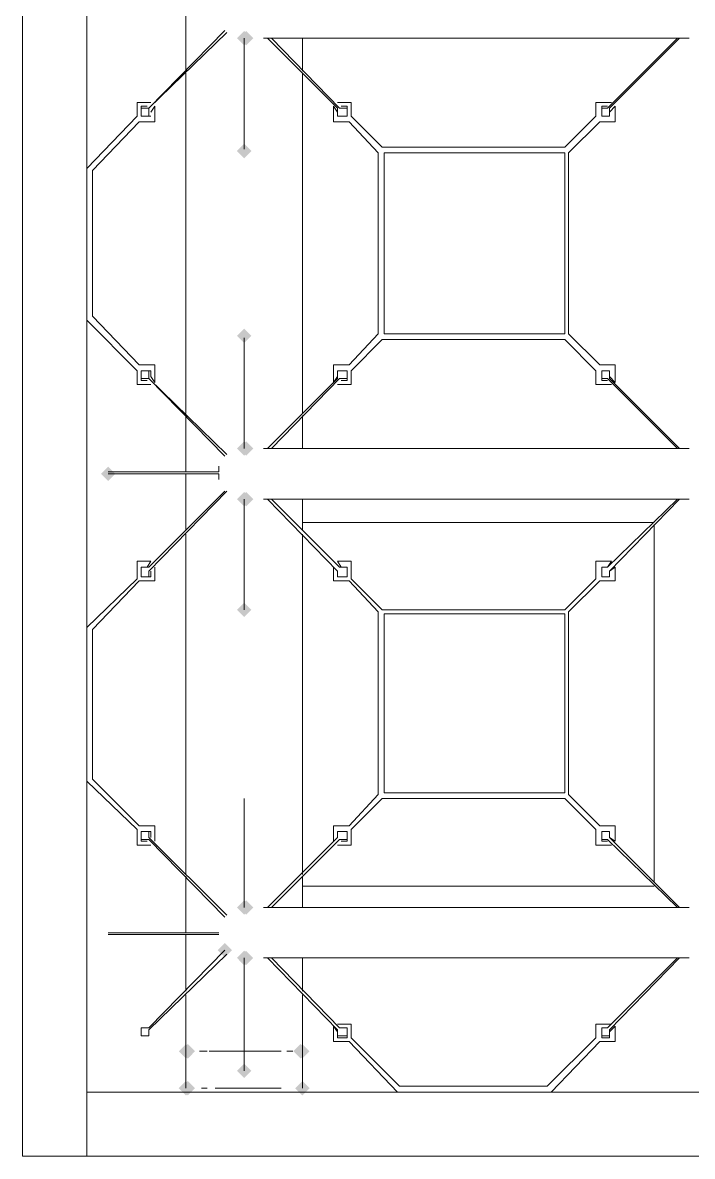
# Model space of a CAD drawing. Header units: millimetres. Extents: x -4415 to 173792, y -78716 to 47289.
# Drawn here: x 43802 to 44172, y -5482 to -4857 of the extents above; entities that cross this region are included whole.
import ezdxf

# ---------------------------------------------------------------- set-up
doc = ezdxf.new("R2010")
doc.units = ezdxf.units.MM

msp = doc.modelspace()

# ---------------------------------------------------------------- hatches: boundary and pattern name
h = msp.add_hatch(color=0)
h.dxf.hatch_style = 2
h.paths.add_polyline_path([(43924.35, -4869.14), (43920.38, -4865.17), (43924.35, -4861.2), (43928.32, -4865.17)])
h = msp.add_hatch(color=0)
h.dxf.hatch_style = 2
h.paths.add_polyline_path([(43925.42, -4869.14), (43921.45, -4865.17), (43925.42, -4861.2), (43929.39, -4865.17)])
h = msp.add_hatch(color=0)
h.dxf.hatch_style = 2
h.paths.add_polyline_path([(43924.35, -4931.4), (43920.38, -4927.43), (43924.35, -4923.46), (43928.32, -4927.43)])
h = msp.add_hatch(color=0)
h.dxf.hatch_style = 2
h.paths.add_polyline_path([(43924.35, -5033.39), (43920.38, -5029.41), (43924.35, -5025.44), (43928.32, -5029.41)])
h = msp.add_hatch(color=0)
h.dxf.hatch_style = 2
h.paths.add_polyline_path([(43924.35, -5095.65), (43920.38, -5091.68), (43924.35, -5087.71), (43928.32, -5091.68)])
h = msp.add_hatch(color=0)
h.dxf.hatch_style = 2
h.paths.add_polyline_path([(43925.42, -5095.65), (43921.45, -5091.68), (43925.42, -5087.71), (43929.39, -5091.68)])
h = msp.add_hatch(color=0)
h.dxf.hatch_style = 2
h.paths.add_polyline_path([(43849.2, -5109.61), (43845.23, -5105.63), (43849.2, -5101.66), (43853.18, -5105.63)])
h = msp.add_hatch(color=0)
h.dxf.hatch_style = 2
h.paths.add_polyline_path([(43924.35, -5123.56), (43920.38, -5119.59), (43924.35, -5115.62), (43928.32, -5119.59)])
h = msp.add_hatch(color=0)
h.dxf.hatch_style = 2
h.paths.add_polyline_path([(43925.42, -5123.56), (43921.45, -5119.59), (43925.42, -5115.62), (43929.39, -5119.59)])
h = msp.add_hatch(color=0)
h.dxf.hatch_style = 2
h.paths.add_polyline_path([(43924.35, -5184.75), (43920.38, -5180.78), (43924.35, -5176.81), (43928.32, -5180.78)])
h = msp.add_hatch(color=0)
h.dxf.hatch_style = 2
h.paths.add_polyline_path([(43924.35, -5184.75), (43920.38, -5180.78), (43924.35, -5176.81), (43928.32, -5180.78)])
h = msp.add_hatch(color=0)
h.dxf.hatch_style = 2
h.paths.add_polyline_path([(43924.35, -5184.75), (43920.38, -5180.78), (43924.35, -5176.81), (43928.32, -5180.78)])
h = msp.add_hatch(color=0)
h.dxf.hatch_style = 2
h.paths.add_polyline_path([(43924.35, -5348.99), (43920.38, -5345.02), (43924.35, -5341.05), (43928.32, -5345.02)])
h = msp.add_hatch(color=0)
h.dxf.hatch_style = 2
h.paths.add_polyline_path([(43925.42, -5348.99), (43921.45, -5345.02), (43925.42, -5341.05), (43929.39, -5345.02)])
h = msp.add_hatch(color=0)
h.dxf.hatch_style = 2
h.paths.add_polyline_path([(43913.61, -5372.61), (43909.64, -5368.64), (43913.61, -5364.67), (43917.59, -5368.64)])
h = msp.add_hatch(color=0)
h.dxf.hatch_style = 2
h.paths.add_polyline_path([(43924.35, -5376.91), (43920.38, -5372.93), (43924.35, -5368.96), (43928.32, -5372.93)])
h = msp.add_hatch(color=0)
h.dxf.hatch_style = 2
h.paths.add_polyline_path([(43925.42, -5376.91), (43921.45, -5372.93), (43925.42, -5368.96), (43929.39, -5372.93)])
h = msp.add_hatch(color=0)
h.dxf.hatch_style = 2
h.paths.add_polyline_path([(43892.14, -5428.43), (43888.17, -5424.46), (43892.14, -5420.49), (43896.12, -5424.46)])
h = msp.add_hatch(color=0)
h.dxf.hatch_style = 2
h.paths.add_polyline_path([(43892.14, -5428.43), (43888.17, -5424.46), (43892.14, -5420.49), (43896.12, -5424.46)])
h = msp.add_hatch(color=0)
h.dxf.hatch_style = 2
h.paths.add_polyline_path([(43893.22, -5428.43), (43889.24, -5424.46), (43893.22, -5420.49), (43897.19, -5424.46)])
h = msp.add_hatch(color=0)
h.dxf.hatch_style = 2
h.paths.add_polyline_path([(43955.48, -5428.43), (43951.51, -5424.46), (43955.48, -5420.49), (43959.45, -5424.46)])
h = msp.add_hatch(color=0)
h.dxf.hatch_style = 2
h.paths.add_polyline_path([(43956.55, -5428.43), (43952.58, -5424.46), (43956.55, -5420.49), (43960.52, -5424.46)])
h = msp.add_hatch(color=0)
h.dxf.hatch_style = 2
h.paths.add_polyline_path([(43956.55, -5428.43), (43952.58, -5424.46), (43956.55, -5420.49), (43960.52, -5424.46)])
h = msp.add_hatch(color=0)
h.dxf.hatch_style = 2
h.paths.add_polyline_path([(43924.35, -5439.17), (43920.38, -5435.2), (43924.35, -5431.22), (43928.32, -5435.2)])
h = msp.add_hatch(color=0)
h.dxf.hatch_style = 2
h.paths.add_polyline_path([(43892.14, -5448.83), (43888.17, -5444.86), (43892.14, -5440.89), (43896.12, -5444.86)])
h = msp.add_hatch(color=0)
h.dxf.hatch_style = 2
h.paths.add_polyline_path([(43893.22, -5448.83), (43889.24, -5444.86), (43893.22, -5440.89), (43897.19, -5444.86)])
h = msp.add_hatch(color=0)
h.dxf.hatch_style = 2
h.paths.add_polyline_path([(43956.55, -5448.83), (43952.58, -5444.86), (43956.55, -5440.89), (43960.52, -5444.86)])

# ---------------------------------------------------------------- linework, layer by layer
at = {"color": 0, "lineweight": 0}
for points in [[(43801.97, -5482.43), (43801.97, -3966.65)], [(43837.39, -5482.43), (43837.39, -3966.65)], [(43892.14, -4883.42), (43892.14, -4852.29)], [(43871.75, -4903.82), (43913.61, -4860.88)], [(43914.69, -4861.95), (43871.75, -4903.82)], [(43924.35, -4926.36), (43924.35, -4865.17)], [(43924.35, -4865.17), (43924.35, -4926.36)], [(43938.3, -4865.17), (43935.08, -4865.17)], [(43975.88, -4903.82), (43937.23, -4865.17)], [(43941.52, -4865.17), (43938.3, -4865.17)], [(43939.38, -4865.17), (43976.95, -4903.82)], [(43945.82, -4865.17), (43941.52, -4865.17)], [(43949.04, -4865.17), (43945.82, -4865.17)], [(43953.33, -4865.17), (43949.04, -4865.17)], [(43958.7, -4865.17), (43953.33, -4865.17)], [(43956.55, -4865.17), (43956.55, -4883.42)], [(43962.99, -4865.17), (43958.7, -4865.17)], [(43967.29, -4865.17), (43962.99, -4865.17)], [(43972.66, -4865.17), (43967.29, -4865.17)], [(43979.1, -4865.17), (43972.66, -4865.17)], [(43983.39, -4865.17), (43979.1, -4865.17)], [(43989.83, -4865.17), (43983.39, -4865.17)], [(43996.27, -4865.17), (43989.83, -4865.17)], [(44001.64, -4865.17), (43996.27, -4865.17)], [(44008.08, -4865.17), (44001.64, -4865.17)], [(44014.52, -4865.17), (44008.08, -4865.17)], [(44020.96, -4865.17), (44014.52, -4865.17)], [(44027.4, -4865.17), (44020.96, -4865.17)], [(44034.92, -4865.17), (44027.4, -4865.17)], [(44041.36, -4865.17), (44034.92, -4865.17)], [(44047.8, -4865.17), (44041.36, -4865.17)], [(44055.31, -4865.17), (44047.8, -4865.17)], [(44061.76, -4865.17), (44055.31, -4865.17)], [(44068.2, -4865.17), (44061.76, -4865.17)], [(44074.64, -4865.17), (44068.2, -4865.17)], [(44081.08, -4865.17), (44074.64, -4865.17)], [(44087.52, -4865.17), (44081.08, -4865.17)], [(44093.96, -4865.17), (44087.52, -4865.17)], [(44100.4, -4865.17), (44093.96, -4865.17)], [(44106.84, -4865.17), (44100.4, -4865.17)], [(44113.28, -4865.17), (44106.84, -4865.17)], [(44118.65, -4865.17), (44113.28, -4865.17)], [(44125.09, -4865.17), (44118.65, -4865.17)], [(44129.39, -4865.17), (44125.09, -4865.17)], [(44125.09, -4903.82), (44163.74, -4865.17)], [(44164.81, -4865.17), (44126.17, -4903.82)], [(44134.75, -4865.17), (44129.39, -4865.17)], [(44140.12, -4865.17), (44134.75, -4865.17)], [(44145.49, -4865.17), (44140.12, -4865.17)], [(44149.78, -4865.17), (44145.49, -4865.17)], [(44153, -4865.17), (44149.78, -4865.17)], [(44157.3, -4865.17), (44153, -4865.17)], [(44160.52, -4865.17), (44157.3, -4865.17)], [(44163.74, -4865.17), (44160.52, -4865.17)], [(44166.96, -4865.17), (44163.74, -4865.17)], [(44170.18, -4865.17), (44166.96, -4865.17)], [(43892.14, -5072.35), (43892.14, -4884.49)], [(43956.55, -4884.49), (43956.55, -5072.35)], [(43872.82, -4900.6), (43865.31, -4900.6)], [(43865.31, -4900.6), (43865.31, -4908.11)], [(43867.45, -4908.11), (43867.45, -4902.74)], [(43867.45, -4902.74), (43870.67, -4902.74)], [(43867.45, -4903.82), (43871.75, -4903.82)], [(43867.45, -4908.11), (43867.45, -4903.82)], [(43871.75, -4903.82), (43871.75, -4908.11)], [(43874.97, -4902.74), (43872.82, -4905.96)], [(43874.97, -4911.33), (43874.97, -4902.74)], [(43973.73, -4902.74), (43975.88, -4905.96)], [(43973.73, -4911.33), (43973.73, -4902.74)], [(43975.88, -4900.6), (43983.39, -4900.6)], [(43975.88, -4908.11), (43975.88, -4903.82)], [(43976.95, -4903.82), (43981.24, -4903.82)], [(43981.24, -4902.74), (43978.02, -4902.74)], [(43981.24, -4908.11), (43981.24, -4902.74)], [(43981.24, -4903.82), (43981.24, -4908.11)], [(43983.39, -4900.6), (43983.39, -4908.11)], [(44118.65, -4900.6), (44127.24, -4900.6)], [(44118.65, -4908.11), (44118.65, -4900.6)], [(44121.87, -4902.74), (44121.87, -4908.11)], [(44125.09, -4902.74), (44121.87, -4902.74)], [(44121.87, -4903.82), (44125.09, -4903.82)], [(44121.87, -4908.11), (44121.87, -4903.82)], [(44126.17, -4905.96), (44129.39, -4902.74)], [(44126.17, -4903.82), (44126.17, -4908.11)], [(44129.39, -4902.74), (44129.39, -4911.33)], [(43865.31, -4908.11), (43837.39, -4937.09)], [(43840.62, -4938.17), (43866.38, -4911.33)], [(43866.38, -4911.33), (43874.97, -4911.33)], [(43872.82, -4908.11), (43867.45, -4908.11)], [(43871.75, -4908.11), (43867.45, -4908.11)], [(43982.32, -4911.33), (43973.73, -4911.33)], [(43975.88, -4908.11), (43981.24, -4908.11)], [(43981.24, -4908.11), (43975.88, -4908.11)], [(43998.42, -4928.51), (43982.32, -4911.33)], [(43983.39, -4908.11), (44000.57, -4925.29)], [(44101.48, -4925.29), (44118.65, -4908.11)], [(44120.8, -4911.33), (44103.62, -4928.51)], [(44129.39, -4911.33), (44120.8, -4911.33)], [(44121.87, -4908.11), (44126.17, -4908.11)], [(44126.17, -4908.11), (44121.87, -4908.11)], [(44000.57, -4925.29), (44101.48, -4925.29)], [(43998.42, -5028.34), (43998.42, -4928.51)], [(44001.64, -5028.34), (44001.64, -4928.51)], [(44001.64, -4928.51), (44101.48, -4928.51)], [(44101.48, -4928.51), (44101.48, -5028.34)], [(44103.62, -4928.51), (44103.62, -5028.34)], [(43837.39, -4937.09), (43837.39, -5020.83)], [(43840.62, -5018.68), (43840.62, -4938.17)], [(43866.38, -5045.52), (43840.62, -5018.68)], [(43837.39, -5020.83), (43865.31, -5048.74)], [(43924.35, -5030.49), (43924.35, -5091.68)], [(43924.35, -5091.68), (43924.35, -5030.49)], [(43982.32, -5045.52), (43998.42, -5028.34)], [(44000.57, -5031.56), (43983.39, -5048.74)], [(44101.48, -5031.56), (44000.57, -5031.56)], [(44101.48, -5028.34), (44001.64, -5028.34)], [(44118.65, -5048.74), (44101.48, -5031.56)], [(44103.62, -5028.34), (44120.8, -5045.52)], [(43865.31, -5048.74), (43865.31, -5056.25)], [(43874.97, -5045.52), (43866.38, -5045.52)], [(43867.45, -5054.11), (43867.45, -5048.74)], [(43867.45, -5048.74), (43872.82, -5048.74)], [(43867.45, -5048.74), (43871.75, -5048.74)], [(43867.45, -5053.03), (43867.45, -5048.74)], [(43871.75, -5048.74), (43871.75, -5053.03)], [(43872.82, -5048.74), (43872.82, -5051.96)], [(43874.97, -5055.18), (43874.97, -5045.52)], [(43973.73, -5045.52), (43982.32, -5045.52)], [(43973.73, -5055.18), (43973.73, -5045.52)], [(43975.88, -5048.74), (43975.88, -5051.96)], [(43981.24, -5048.74), (43975.88, -5048.74)], [(43975.88, -5048.74), (43981.24, -5048.74)], [(43975.88, -5053.03), (43975.88, -5048.74)], [(43981.24, -5054.11), (43981.24, -5048.74)], [(43981.24, -5048.74), (43981.24, -5053.03)], [(43983.39, -5048.74), (43983.39, -5056.25)], [(44118.65, -5056.25), (44118.65, -5048.74)], [(44120.8, -5045.52), (44129.39, -5045.52)], [(44121.87, -5048.74), (44121.87, -5054.11)], [(44126.17, -5048.74), (44121.87, -5048.74)], [(44121.87, -5048.74), (44126.17, -5048.74)], [(44121.87, -5053.03), (44121.87, -5048.74)], [(44126.17, -5051.96), (44126.17, -5048.74)], [(44126.17, -5048.74), (44126.17, -5053.03)], [(44129.39, -5045.52), (44129.39, -5055.18)], [(43865.31, -5056.25), (43872.82, -5056.25)], [(43871.75, -5053.03), (43867.45, -5053.03)], [(43870.67, -5054.11), (43867.45, -5054.11)], [(43871.75, -5053.03), (43914.69, -5094.9)], [(43913.61, -5095.97), (43871.75, -5053.03)], [(43872.82, -5051.96), (43874.97, -5055.18)], [(43937.23, -5091.68), (43975.88, -5053.03)], [(43976.95, -5053.03), (43939.38, -5091.68)], [(43975.88, -5051.96), (43973.73, -5055.18)], [(43983.39, -5056.25), (43975.88, -5056.25)], [(43981.24, -5053.03), (43976.95, -5053.03)], [(43978.02, -5054.11), (43981.24, -5054.11)], [(44127.24, -5056.25), (44118.65, -5056.25)], [(44125.09, -5053.03), (44121.87, -5053.03)], [(44121.87, -5054.11), (44125.09, -5054.11)], [(44163.74, -5091.68), (44125.09, -5053.03)], [(44129.39, -5055.18), (44126.17, -5051.96)], [(44126.17, -5053.03), (44164.81, -5091.68)], [(43892.14, -5104.56), (43892.14, -5073.43)], [(43956.55, -5073.43), (43956.55, -5091.68)], [(43935.08, -5091.68), (43938.3, -5091.68)], [(43938.3, -5091.68), (43941.52, -5091.68)], [(43941.52, -5091.68), (43945.82, -5091.68)], [(43945.82, -5091.68), (43949.04, -5091.68)], [(43949.04, -5091.68), (43953.33, -5091.68)], [(43953.33, -5091.68), (43958.7, -5091.68)], [(43958.7, -5091.68), (43962.99, -5091.68)], [(43962.99, -5091.68), (43967.29, -5091.68)], [(43967.29, -5091.68), (43972.66, -5091.68)], [(43972.66, -5091.68), (43979.1, -5091.68)], [(43979.1, -5091.68), (43983.39, -5091.68)], [(43983.39, -5091.68), (43989.83, -5091.68)], [(43989.83, -5091.68), (43996.27, -5091.68)], [(43996.27, -5091.68), (44001.64, -5091.68)], [(44001.64, -5091.68), (44008.08, -5091.68)], [(44008.08, -5091.68), (44014.52, -5091.68)], [(44014.52, -5091.68), (44020.96, -5091.68)], [(44020.96, -5091.68), (44027.4, -5091.68)], [(44027.4, -5091.68), (44034.92, -5091.68)], [(44034.92, -5091.68), (44041.36, -5091.68)], [(44041.36, -5091.68), (44047.8, -5091.68)], [(44047.8, -5091.68), (44055.31, -5091.68)], [(44055.31, -5091.68), (44061.76, -5091.68)], [(44061.76, -5091.68), (44068.2, -5091.68)], [(44068.2, -5091.68), (44074.64, -5091.68)], [(44074.64, -5091.68), (44081.08, -5091.68)], [(44081.08, -5091.68), (44087.52, -5091.68)], [(44087.52, -5091.68), (44093.96, -5091.68)], [(44093.96, -5091.68), (44100.4, -5091.68)], [(44100.4, -5091.68), (44106.84, -5091.68)], [(44106.84, -5091.68), (44113.28, -5091.68)], [(44113.28, -5091.68), (44118.65, -5091.68)], [(44118.65, -5091.68), (44125.09, -5091.68)], [(44125.09, -5091.68), (44129.39, -5091.68)], [(44129.39, -5091.68), (44134.75, -5091.68)], [(44134.75, -5091.68), (44140.12, -5091.68)], [(44140.12, -5091.68), (44145.49, -5091.68)], [(44145.49, -5091.68), (44149.78, -5091.68)], [(44149.78, -5091.68), (44153, -5091.68)], [(44153, -5091.68), (44157.3, -5091.68)], [(44157.3, -5091.68), (44160.52, -5091.68)], [(44160.52, -5091.68), (44163.74, -5091.68)], [(44163.74, -5091.68), (44166.96, -5091.68)], [(44166.96, -5091.68), (44170.18, -5091.68)], [(43849.2, -5104.56), (43910.39, -5104.56)], [(43910.39, -5105.63), (43849.2, -5105.63)], [(43892.14, -5136.76), (43892.14, -5105.63)], [(43910.39, -5104.56), (43910.39, -5101.34)], [(43910.39, -5108.85), (43910.39, -5105.63)], [(43871.75, -5157.16), (43913.61, -5115.29)], [(43914.69, -5115.29), (43871.75, -5159.31)], [(43924.35, -5180.78), (43924.35, -5119.59)], [(43924.35, -5119.59), (43924.35, -5180.78)], [(43938.3, -5119.59), (43935.08, -5119.59)], [(43975.88, -5159.31), (43937.23, -5119.59)], [(43941.52, -5119.59), (43938.3, -5119.59)], [(43939.38, -5119.59), (43976.95, -5157.16)], [(43945.82, -5119.59), (43941.52, -5119.59)], [(43949.04, -5119.59), (43945.82, -5119.59)], [(43953.33, -5119.59), (43949.04, -5119.59)], [(43958.7, -5119.59), (43953.33, -5119.59)], [(43956.55, -5119.59), (43956.55, -5136.76)], [(43962.99, -5119.59), (43958.7, -5119.59)], [(43967.29, -5119.59), (43962.99, -5119.59)], [(43972.66, -5119.59), (43967.29, -5119.59)], [(43979.1, -5119.59), (43972.66, -5119.59)], [(43983.39, -5119.59), (43979.1, -5119.59)], [(43989.83, -5119.59), (43983.39, -5119.59)], [(43996.27, -5119.59), (43989.83, -5119.59)], [(44001.64, -5119.59), (43996.27, -5119.59)], [(44008.08, -5119.59), (44001.64, -5119.59)], [(44014.52, -5119.59), (44008.08, -5119.59)], [(44020.96, -5119.59), (44014.52, -5119.59)], [(44027.4, -5119.59), (44020.96, -5119.59)], [(44034.92, -5119.59), (44027.4, -5119.59)], [(44041.36, -5119.59), (44034.92, -5119.59)], [(44047.8, -5119.59), (44041.36, -5119.59)], [(44055.31, -5119.59), (44047.8, -5119.59)], [(44061.76, -5119.59), (44055.31, -5119.59)], [(44068.2, -5119.59), (44061.76, -5119.59)], [(44074.64, -5119.59), (44068.2, -5119.59)], [(44081.08, -5119.59), (44074.64, -5119.59)], [(44087.52, -5119.59), (44081.08, -5119.59)], [(44093.96, -5119.59), (44087.52, -5119.59)], [(44100.4, -5119.59), (44093.96, -5119.59)], [(44106.84, -5119.59), (44100.4, -5119.59)], [(44113.28, -5119.59), (44106.84, -5119.59)], [(44118.65, -5119.59), (44113.28, -5119.59)], [(44125.09, -5119.59), (44118.65, -5119.59)], [(44129.39, -5119.59), (44125.09, -5119.59)], [(44125.09, -5157.16), (44163.74, -5119.59)], [(44164.81, -5119.59), (44126.17, -5159.31)], [(44134.75, -5119.59), (44129.39, -5119.59)], [(44140.12, -5119.59), (44134.75, -5119.59)], [(44145.49, -5119.59), (44140.12, -5119.59)], [(44149.78, -5119.59), (44145.49, -5119.59)], [(44153, -5119.59), (44149.78, -5119.59)], [(44157.3, -5119.59), (44153, -5119.59)], [(44160.52, -5119.59), (44157.3, -5119.59)], [(44163.74, -5119.59), (44160.52, -5119.59)], [(44166.96, -5119.59), (44163.74, -5119.59)], [(44170.18, -5119.59), (44166.96, -5119.59)], [(43956.55, -5132.47), (44150.86, -5132.47)], [(44150.86, -5133.54), (44150.86, -5331.07)], [(43892.14, -5326.77), (43892.14, -5138.91)], [(43956.55, -5138.91), (43956.55, -5326.77)], [(43872.82, -5153.94), (43865.31, -5153.94)], [(43865.31, -5153.94), (43865.31, -5163.6)], [(43870.67, -5157.16), (43872.82, -5153.94)], [(43975.88, -5153.94), (43983.39, -5153.94)], [(43978.02, -5157.16), (43975.88, -5153.94)], [(43983.39, -5153.94), (43983.39, -5163.6)], [(44118.65, -5153.94), (44127.24, -5153.94)], [(44118.65, -5163.6), (44118.65, -5153.94)], [(44127.24, -5153.94), (44125.09, -5157.16)], [(43867.45, -5162.53), (43867.45, -5157.16)], [(43867.45, -5157.16), (43870.67, -5157.16)], [(43867.45, -5157.16), (43871.75, -5157.16)], [(43867.45, -5162.53), (43867.45, -5157.16)], [(43872.82, -5162.53), (43867.45, -5162.53)], [(43871.75, -5162.53), (43867.45, -5162.53)], [(43871.75, -5159.31), (43871.75, -5162.53)], [(43872.82, -5159.31), (43872.82, -5162.53)], [(43874.97, -5164.68), (43874.97, -5157.16)], [(43973.73, -5164.68), (43973.73, -5157.16)], [(43975.88, -5159.31), (43975.88, -5162.53)], [(43975.88, -5162.53), (43975.88, -5159.31)], [(43975.88, -5162.53), (43981.24, -5162.53)], [(43981.24, -5162.53), (43975.88, -5162.53)], [(43976.95, -5157.16), (43981.24, -5157.16)], [(43981.24, -5157.16), (43978.02, -5157.16)], [(43981.24, -5162.53), (43981.24, -5157.16)], [(43981.24, -5157.16), (43981.24, -5162.53)], [(44121.87, -5157.16), (44121.87, -5162.53)], [(44125.09, -5157.16), (44121.87, -5157.16)], [(44121.87, -5157.16), (44125.09, -5157.16)], [(44121.87, -5162.53), (44121.87, -5157.16)], [(44121.87, -5162.53), (44126.17, -5162.53)], [(44126.17, -5162.53), (44121.87, -5162.53)], [(44126.17, -5159.31), (44129.39, -5157.16)], [(44126.17, -5162.53), (44126.17, -5159.31)], [(44126.17, -5159.31), (44126.17, -5162.53)], [(44129.39, -5157.16), (44129.39, -5164.68)], [(43865.31, -5163.6), (43837.39, -5190.44)], [(43840.62, -5191.51), (43866.38, -5164.68)], [(43866.38, -5164.68), (43874.97, -5164.68)], [(43982.32, -5164.68), (43973.73, -5164.68)], [(43998.42, -5181.85), (43982.32, -5164.68)], [(43983.39, -5163.6), (44000.57, -5180.78)], [(44101.48, -5180.78), (44118.65, -5163.6)], [(44120.8, -5164.68), (44103.62, -5181.85)], [(44129.39, -5164.68), (44120.8, -5164.68)], [(43998.42, -5282.76), (43998.42, -5181.85)], [(44000.57, -5180.78), (44101.48, -5180.78)], [(44103.62, -5181.85), (44103.62, -5282.76)], [(44001.64, -5281.69), (44001.64, -5182.92)], [(44001.64, -5182.92), (44101.48, -5182.92)], [(44101.48, -5182.92), (44101.48, -5281.69)], [(43837.39, -5190.44), (43837.39, -5275.25)], [(43840.62, -5274.17), (43840.62, -5191.51)], [(43837.39, -5275.25), (43865.31, -5302.08)], [(43866.38, -5299.94), (43840.62, -5274.17)], [(44101.48, -5281.69), (44001.64, -5281.69)], [(43924.35, -5284.91), (43924.35, -5345.02)], [(43924.35, -5345.02), (43924.35, -5284.91)], [(43982.32, -5299.94), (43998.42, -5282.76)], [(44000.57, -5284.91), (43983.39, -5302.08)], [(44101.48, -5284.91), (44000.57, -5284.91)], [(44118.65, -5302.08), (44101.48, -5284.91)], [(44103.62, -5282.76), (44120.8, -5299.94)], [(43874.97, -5299.94), (43866.38, -5299.94)], [(43874.97, -5308.52), (43874.97, -5299.94)], [(43973.73, -5299.94), (43982.32, -5299.94)], [(43973.73, -5308.52), (43973.73, -5299.94)], [(44120.8, -5299.94), (44129.39, -5299.94)], [(44129.39, -5299.94), (44129.39, -5308.52)], [(43865.31, -5302.08), (43865.31, -5310.67)], [(43867.45, -5308.52), (43867.45, -5303.16)], [(43867.45, -5303.16), (43872.82, -5303.16)], [(43867.45, -5303.16), (43871.75, -5303.16)], [(43867.45, -5307.45), (43867.45, -5303.16)], [(43871.75, -5303.16), (43871.75, -5306.38)], [(43871.75, -5306.38), (43914.69, -5349.32)], [(43872.82, -5303.16), (43872.82, -5306.38)], [(43937.23, -5345.02), (43975.88, -5306.38)], [(43975.88, -5303.16), (43975.88, -5306.38)], [(43981.24, -5303.16), (43975.88, -5303.16)], [(43975.88, -5303.16), (43981.24, -5303.16)], [(43975.88, -5306.38), (43975.88, -5303.16)], [(43981.24, -5308.52), (43981.24, -5303.16)], [(43981.24, -5303.16), (43981.24, -5307.45)], [(43983.39, -5302.08), (43983.39, -5310.67)], [(44118.65, -5310.67), (44118.65, -5302.08)], [(44121.87, -5303.16), (44121.87, -5308.52)], [(44126.17, -5303.16), (44121.87, -5303.16)], [(44121.87, -5303.16), (44126.17, -5303.16)], [(44121.87, -5307.45), (44121.87, -5303.16)], [(44126.17, -5306.38), (44126.17, -5303.16)], [(44126.17, -5303.16), (44126.17, -5306.38)], [(44129.39, -5308.52), (44126.17, -5306.38)], [(44126.17, -5306.38), (44164.81, -5345.02)], [(43865.31, -5310.67), (43872.82, -5310.67)], [(43871.75, -5307.45), (43867.45, -5307.45)], [(43870.67, -5308.52), (43867.45, -5308.52)], [(43913.61, -5350.39), (43871.75, -5307.45)], [(43976.95, -5307.45), (43939.38, -5345.02)], [(43983.39, -5310.67), (43975.88, -5310.67)], [(43981.24, -5307.45), (43976.95, -5307.45)], [(43978.02, -5308.52), (43981.24, -5308.52)], [(44127.24, -5310.67), (44118.65, -5310.67)], [(44125.09, -5307.45), (44121.87, -5307.45)], [(44121.87, -5308.52), (44125.09, -5308.52)], [(44163.74, -5345.02), (44125.09, -5307.45)], [(43892.14, -5358.98), (43892.14, -5327.85)], [(43956.55, -5327.85), (43956.55, -5345.02)], [(44150.86, -5333.21), (43956.55, -5333.21)], [(43935.08, -5345.02), (43938.3, -5345.02)], [(43938.3, -5345.02), (43941.52, -5345.02)], [(43941.52, -5345.02), (43945.82, -5345.02)], [(43945.82, -5345.02), (43949.04, -5345.02)], [(43949.04, -5345.02), (43953.33, -5345.02)], [(43953.33, -5345.02), (43958.7, -5345.02)], [(43958.7, -5345.02), (43962.99, -5345.02)], [(43962.99, -5345.02), (43967.29, -5345.02)], [(43967.29, -5345.02), (43972.66, -5345.02)], [(43972.66, -5345.02), (43979.1, -5345.02)], [(43979.1, -5345.02), (43983.39, -5345.02)], [(43983.39, -5345.02), (43989.83, -5345.02)], [(43989.83, -5345.02), (43996.27, -5345.02)], [(43996.27, -5345.02), (44001.64, -5345.02)], [(44001.64, -5345.02), (44008.08, -5345.02)], [(44008.08, -5345.02), (44014.52, -5345.02)], [(44014.52, -5345.02), (44020.96, -5345.02)], [(44020.96, -5345.02), (44027.4, -5345.02)], [(44027.4, -5345.02), (44034.92, -5345.02)], [(44034.92, -5345.02), (44041.36, -5345.02)], [(44041.36, -5345.02), (44047.8, -5345.02)], [(44047.8, -5345.02), (44055.31, -5345.02)], [(44055.31, -5345.02), (44061.76, -5345.02)], [(44061.76, -5345.02), (44068.2, -5345.02)], [(44068.2, -5345.02), (44074.64, -5345.02)], [(44074.64, -5345.02), (44081.08, -5345.02)], [(44081.08, -5345.02), (44087.52, -5345.02)], [(44087.52, -5345.02), (44093.96, -5345.02)], [(44093.96, -5345.02), (44100.4, -5345.02)], [(44100.4, -5345.02), (44106.84, -5345.02)], [(44106.84, -5345.02), (44113.28, -5345.02)], [(44113.28, -5345.02), (44118.65, -5345.02)], [(44118.65, -5345.02), (44125.09, -5345.02)], [(44125.09, -5345.02), (44129.39, -5345.02)], [(44129.39, -5345.02), (44134.75, -5345.02)], [(44134.75, -5345.02), (44140.12, -5345.02)], [(44140.12, -5345.02), (44145.49, -5345.02)], [(44145.49, -5345.02), (44149.78, -5345.02)], [(44149.78, -5345.02), (44153, -5345.02)], [(44153, -5345.02), (44157.3, -5345.02)], [(44157.3, -5345.02), (44160.52, -5345.02)], [(44160.52, -5345.02), (44163.74, -5345.02)], [(44163.74, -5345.02), (44166.96, -5345.02)], [(44166.96, -5345.02), (44170.18, -5345.02)], [(43849.2, -5358.98), (43910.39, -5358.98)], [(43910.39, -5360.05), (43849.2, -5360.05)], [(43892.14, -5391.18), (43892.14, -5360.05)], [(43871.75, -5411.58), (43913.61, -5368.64)], [(43914.69, -5370.79), (43871.75, -5412.65)], [(43924.35, -5435.2), (43924.35, -5372.93)], [(43924.35, -5372.93), (43924.35, -5435.2)], [(43938.3, -5372.93), (43935.08, -5372.93)], [(43975.88, -5412.65), (43937.23, -5372.93)], [(43941.52, -5372.93), (43938.3, -5372.93)], [(43939.38, -5372.93), (43976.95, -5411.58)], [(43945.82, -5372.93), (43941.52, -5372.93)], [(43949.04, -5372.93), (43945.82, -5372.93)], [(43953.33, -5372.93), (43949.04, -5372.93)], [(43958.7, -5372.93), (43953.33, -5372.93)], [(43956.55, -5372.93), (43956.55, -5391.18)], [(43962.99, -5372.93), (43958.7, -5372.93)], [(43967.29, -5372.93), (43962.99, -5372.93)], [(43972.66, -5372.93), (43967.29, -5372.93)], [(43979.1, -5372.93), (43972.66, -5372.93)], [(43983.39, -5372.93), (43979.1, -5372.93)], [(43989.83, -5372.93), (43983.39, -5372.93)], [(43996.27, -5372.93), (43989.83, -5372.93)], [(44001.64, -5372.93), (43996.27, -5372.93)], [(44008.08, -5372.93), (44001.64, -5372.93)], [(44014.52, -5372.93), (44008.08, -5372.93)], [(44020.96, -5372.93), (44014.52, -5372.93)], [(44027.4, -5372.93), (44020.96, -5372.93)], [(44034.92, -5372.93), (44027.4, -5372.93)], [(44041.36, -5372.93), (44034.92, -5372.93)], [(44047.8, -5372.93), (44041.36, -5372.93)], [(44055.31, -5372.93), (44047.8, -5372.93)], [(44061.76, -5372.93), (44055.31, -5372.93)], [(44068.2, -5372.93), (44061.76, -5372.93)], [(44074.64, -5372.93), (44068.2, -5372.93)], [(44081.08, -5372.93), (44074.64, -5372.93)], [(44087.52, -5372.93), (44081.08, -5372.93)], [(44093.96, -5372.93), (44087.52, -5372.93)], [(44100.4, -5372.93), (44093.96, -5372.93)], [(44106.84, -5372.93), (44100.4, -5372.93)], [(44113.28, -5372.93), (44106.84, -5372.93)], [(44118.65, -5372.93), (44113.28, -5372.93)], [(44125.09, -5372.93), (44118.65, -5372.93)], [(44129.39, -5372.93), (44125.09, -5372.93)], [(44125.09, -5411.58), (44163.74, -5372.93)], [(44164.81, -5372.93), (44126.17, -5412.65)], [(44134.75, -5372.93), (44129.39, -5372.93)], [(44140.12, -5372.93), (44134.75, -5372.93)], [(44145.49, -5372.93), (44140.12, -5372.93)], [(44149.78, -5372.93), (44145.49, -5372.93)], [(44153, -5372.93), (44149.78, -5372.93)], [(44157.3, -5372.93), (44153, -5372.93)], [(44160.52, -5372.93), (44157.3, -5372.93)], [(44163.74, -5372.93), (44160.52, -5372.93)], [(44166.96, -5372.93), (44163.74, -5372.93)], [(44170.18, -5372.93), (44166.96, -5372.93)], [(43892.14, -5424.46), (43892.14, -5393.33)], [(43956.55, -5393.33), (43956.55, -5424.46)], [(43867.45, -5411.58), (43871.75, -5411.58)], [(43867.45, -5415.87), (43867.45, -5411.58)], [(43871.75, -5412.65), (43871.75, -5415.87)], [(43975.88, -5413.73), (43973.73, -5410.51)], [(43973.73, -5410.51), (43973.73, -5419.09)], [(43983.39, -5409.43), (43975.88, -5409.43)], [(43975.88, -5415.87), (43975.88, -5412.65)], [(43976.95, -5411.58), (43981.24, -5411.58)], [(43978.02, -5411.58), (43981.24, -5411.58)], [(43981.24, -5411.58), (43981.24, -5416.95)], [(43981.24, -5411.58), (43981.24, -5415.87)], [(43983.39, -5416.95), (43983.39, -5409.43)], [(44127.24, -5409.43), (44118.65, -5409.43)], [(44118.65, -5409.43), (44118.65, -5416.95)], [(44121.87, -5416.95), (44121.87, -5411.58)], [(44121.87, -5411.58), (44125.09, -5411.58)], [(44121.87, -5411.58), (44125.09, -5411.58)], [(44121.87, -5415.87), (44121.87, -5411.58)], [(44129.39, -5410.51), (44126.17, -5413.73)], [(44126.17, -5412.65), (44126.17, -5415.87)], [(44129.39, -5419.09), (44129.39, -5410.51)], [(43871.75, -5415.87), (43867.45, -5415.87)], [(43973.73, -5419.09), (43982.32, -5419.09)], [(43975.88, -5416.95), (43975.88, -5413.73)], [(43981.24, -5415.87), (43975.88, -5415.87)], [(43981.24, -5416.95), (43975.88, -5416.95)], [(43982.32, -5419.09), (44009.15, -5447)], [(44010.23, -5443.78), (43983.39, -5416.95)], [(44118.65, -5416.95), (44091.81, -5443.78)], [(44093.96, -5447), (44120.8, -5419.09)], [(44120.8, -5419.09), (44129.39, -5419.09)], [(44126.17, -5415.87), (44121.87, -5415.87)], [(44126.17, -5416.95), (44121.87, -5416.95)], [(44126.17, -5413.73), (44126.17, -5416.95)], [(43892.14, -5444.86), (43892.14, -5424.46)], [(43899.66, -5424.46), (43902.88, -5424.46)], [(43900.73, -5424.46), (43903.95, -5424.46)], [(43905.03, -5424.46), (43908.25, -5424.46)], [(43908.25, -5424.46), (43911.47, -5424.46)], [(43908.25, -5424.46), (43911.47, -5424.46)], [(43911.47, -5424.46), (43914.69, -5424.46)], [(43911.47, -5424.46), (43914.69, -5424.46)], [(43914.69, -5424.46), (43918.98, -5424.46)], [(43914.69, -5424.46), (43917.91, -5424.46)], [(43917.91, -5424.46), (43921.13, -5424.46)], [(43918.98, -5424.46), (43922.2, -5424.46)], [(43921.13, -5424.46), (43924.35, -5424.46)], [(43924.35, -5424.46), (43927.57, -5424.46)], [(43925.42, -5424.46), (43928.64, -5424.46)], [(43927.57, -5424.46), (43930.79, -5424.46)], [(43928.64, -5424.46), (43931.86, -5424.46)], [(43930.79, -5424.46), (43934.01, -5424.46)], [(43931.86, -5424.46), (43935.08, -5424.46)], [(43934.01, -5424.46), (43937.23, -5424.46)], [(43935.08, -5424.46), (43938.3, -5424.46)], [(43937.23, -5424.46), (43940.45, -5424.46)], [(43938.3, -5424.46), (43941.52, -5424.46)], [(43940.45, -5424.46), (43943.67, -5424.46)], [(43941.52, -5424.46), (43944.74, -5424.46)], [(43947.96, -5424.46), (43951.19, -5424.46)], [(43956.55, -5424.46), (43956.55, -5444.86)], [(43900.73, -5444.86), (43903.95, -5444.86)], [(43908.25, -5444.86), (43911.47, -5444.86)], [(43911.47, -5444.86), (43914.69, -5444.86)], [(43914.69, -5444.86), (43918.98, -5444.86)], [(43918.98, -5444.86), (43922.2, -5444.86)], [(43922.2, -5444.86), (43925.42, -5444.86)], [(43925.42, -5444.86), (43928.64, -5444.86)], [(43928.64, -5444.86), (43931.86, -5444.86)], [(43931.86, -5444.86), (43935.08, -5444.86)], [(43935.08, -5444.86), (43938.3, -5444.86)], [(43938.3, -5444.86), (43941.52, -5444.86)], [(43941.52, -5444.86), (43944.74, -5444.86)], [(44091.81, -5443.78), (44010.23, -5443.78)], [(43837.39, -5482.43), (43837.39, -5447)], [(44773.48, -5447), (43837.39, -5447)], [(44009.15, -5447), (44093.96, -5447)], [(43801.97, -5482.43), (43837.39, -5482.43)], [(44773.48, -5482.43), (43837.39, -5482.43)]]:
    msp.add_lwpolyline(points, dxfattribs=at)

doc.saveas('drawing.dxf')
